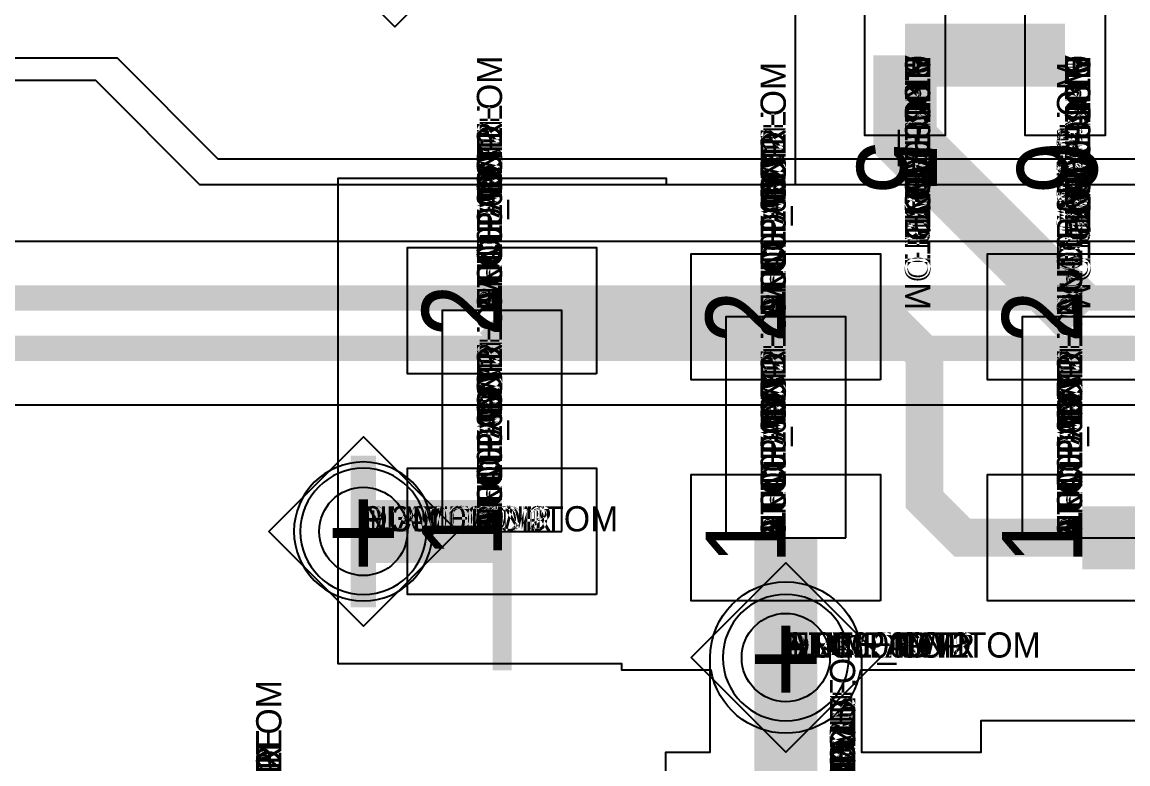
# Model space of a CAD drawing. Extents: x 0 to 323, y 0 to 320.
# Drawn here: x 60.11 to 68.88, y 254.01 to 259.89 of the extents above; entities that cross this region are included whole.
import ezdxf
from ezdxf.enums import TextEntityAlignment as Align

# ---------------------------------------------------------------- set-up
doc = ezdxf.new("R2010")
doc.units = 0
doc.header["$MEASUREMENT"] = 0
doc.layers.get('0').update_dxf_attribs({"linetype": 'CONTINUOUS'})
for name, color, linetype in [('CDN_FIGURES', 7, 'CONTINUOUS'), ('ETCH_BOTTOM', 7, 'CONTINUOUS'), ('ETCH_GND', 3, 'CONTINUOUS'), ('ETCH_INT1', 4, 'CONTINUOUS'), ('ETCH_INT2', 5, 'CONTINUOUS'), ('ETCH_PWR', 6, 'CONTINUOUS'), ('ETCH_TOP', 2, 'CONTINUOUS'), ('MANUFACTURING_NCLEGEND-1-6', 8, 'CONTINUOUS'), ('PACKAGE_GEOMETRY_ASSEMBLY_TOP', 11, 'CONTINUOUS'), ('PACKAGE_GEOMETRY_PIN_NUMBER', 9, 'CONTINUOUS')]:
    doc.layers.add(name, color=color, linetype=linetype)

# ---------------------------------------------------------------- blocks, each defined once
blk = doc.blocks.new('PAD_INFO')
for tag in ['SHAPE_TYPE', 'PAD_HEIGHT', 'PAD_LAYER', 'PAD_TYPE', 'PAD_WIDTH']:
    blk.add_attdef(tag, (0, 0), '', height=0.2)
at = {"flags": 2}
blk.add_attdef('CDN_TYPE', (0, 0), '', height=0.2, dxfattribs=at)
blk = doc.blocks.new('DRILL_INFO')
at = {"flags": 2}
blk.add_attdef('CDN_TYPE', (0, 0), '', height=0.2, dxfattribs=at)
for tag in ['FSHAPE', 'FCHAR', 'DRILL_HEIGHT', 'DIAMETER', 'PLATED', 'DRILL_WIDTH']:
    blk.add_attdef(tag, (0, 0), '', height=0.2)
blk = doc.blocks.new('VIA0700X0300')
at = {"layer": 'ETCH_BOTTOM'}
blk.add_circle((0, 0), 0.35, dxfattribs=at)
at = {"layer": 'ETCH_GND'}
blk.add_circle((0, 0), 0.35, dxfattribs=at)
at = {"layer": 'ETCH_INT1'}
blk.add_circle((0, 0), 0.35, dxfattribs=at)
at = {"layer": 'ETCH_INT2'}
blk.add_circle((0, 0), 0.35, dxfattribs=at)
at = {"layer": 'ETCH_PWR'}
blk.add_circle((0, 0), 0.35, dxfattribs=at)
at = {"layer": 'ETCH_TOP'}
blk.add_circle((0, 0), 0.35, dxfattribs=at)
ref = blk.add_blockref('PAD_INFO', (0, 0))
ref.add_attrib('PAD_LAYER', 'ETCH_TOP', (0, 0), dxfattribs={"height": 0.2})
ref.add_attrib('SHAPE_TYPE', 'NULL', (0, 0), dxfattribs={"height": 0.2})
ref.add_attrib('PAD_TYPE', 'ANTIPAD', (0, 0), dxfattribs={"height": 0.2})
ref.add_attrib('PAD_WIDTH', '0.000000', (0, 0), dxfattribs={"height": 0.2})
ref.add_attrib('PAD_HEIGHT', '0.000000', (0, 0), dxfattribs={"height": 0.2})
ref = blk.add_blockref('PAD_INFO', (0, 0))
ref.add_attrib('PAD_LAYER', 'ETCH_GND', (0, 0), dxfattribs={"height": 0.2})
ref.add_attrib('SHAPE_TYPE', 'NULL', (0, 0), dxfattribs={"height": 0.2})
ref.add_attrib('PAD_TYPE', 'ANTIPAD', (0, 0), dxfattribs={"height": 0.2})
ref.add_attrib('PAD_WIDTH', '0.000000', (0, 0), dxfattribs={"height": 0.2})
ref.add_attrib('PAD_HEIGHT', '0.000000', (0, 0), dxfattribs={"height": 0.2})
ref = blk.add_blockref('PAD_INFO', (0, 0))
ref.add_attrib('PAD_LAYER', 'ETCH_INT1', (0, 0), dxfattribs={"height": 0.2})
ref.add_attrib('SHAPE_TYPE', 'NULL', (0, 0), dxfattribs={"height": 0.2})
ref.add_attrib('PAD_TYPE', 'ANTIPAD', (0, 0), dxfattribs={"height": 0.2})
ref.add_attrib('PAD_WIDTH', '0.000000', (0, 0), dxfattribs={"height": 0.2})
ref.add_attrib('PAD_HEIGHT', '0.000000', (0, 0), dxfattribs={"height": 0.2})
ref = blk.add_blockref('PAD_INFO', (0, 0))
ref.add_attrib('PAD_LAYER', 'ETCH_INT2', (0, 0), dxfattribs={"height": 0.2})
ref.add_attrib('SHAPE_TYPE', 'NULL', (0, 0), dxfattribs={"height": 0.2})
ref.add_attrib('PAD_TYPE', 'ANTIPAD', (0, 0), dxfattribs={"height": 0.2})
ref.add_attrib('PAD_WIDTH', '0.000000', (0, 0), dxfattribs={"height": 0.2})
ref.add_attrib('PAD_HEIGHT', '0.000000', (0, 0), dxfattribs={"height": 0.2})
ref = blk.add_blockref('PAD_INFO', (0, 0))
ref.add_attrib('PAD_LAYER', 'ETCH_PWR', (0, 0), dxfattribs={"height": 0.2})
ref.add_attrib('SHAPE_TYPE', 'NULL', (0, 0), dxfattribs={"height": 0.2})
ref.add_attrib('PAD_TYPE', 'ANTIPAD', (0, 0), dxfattribs={"height": 0.2})
ref.add_attrib('PAD_WIDTH', '0.000000', (0, 0), dxfattribs={"height": 0.2})
ref.add_attrib('PAD_HEIGHT', '0.000000', (0, 0), dxfattribs={"height": 0.2})
ref = blk.add_blockref('PAD_INFO', (0, 0))
ref.add_attrib('PAD_LAYER', 'ETCH_BOTTOM', (0, 0), dxfattribs={"height": 0.2})
ref.add_attrib('SHAPE_TYPE', 'NULL', (0, 0), dxfattribs={"height": 0.2})
ref.add_attrib('PAD_TYPE', 'ANTIPAD', (0, 0), dxfattribs={"height": 0.2})
ref.add_attrib('PAD_WIDTH', '0.000000', (0, 0), dxfattribs={"height": 0.2})
ref.add_attrib('PAD_HEIGHT', '0.000000', (0, 0), dxfattribs={"height": 0.2})
ref = blk.add_blockref('PAD_INFO', (0, 0))
ref.add_attrib('PAD_LAYER', 'ETCH_TOP', (0, 0), dxfattribs={"height": 0.2})
ref.add_attrib('SHAPE_TYPE', 'NULL', (0, 0), dxfattribs={"height": 0.2})
ref.add_attrib('PAD_TYPE', 'THERMAL', (0, 0), dxfattribs={"height": 0.2})
ref.add_attrib('PAD_WIDTH', '0.000000', (0, 0), dxfattribs={"height": 0.2})
ref.add_attrib('PAD_HEIGHT', '0.000000', (0, 0), dxfattribs={"height": 0.2})
ref = blk.add_blockref('PAD_INFO', (0, 0))
ref.add_attrib('PAD_LAYER', 'ETCH_GND', (0, 0), dxfattribs={"height": 0.2})
ref.add_attrib('SHAPE_TYPE', 'NULL', (0, 0), dxfattribs={"height": 0.2})
ref.add_attrib('PAD_TYPE', 'THERMAL', (0, 0), dxfattribs={"height": 0.2})
ref.add_attrib('PAD_WIDTH', '0.000000', (0, 0), dxfattribs={"height": 0.2})
ref.add_attrib('PAD_HEIGHT', '0.000000', (0, 0), dxfattribs={"height": 0.2})
ref = blk.add_blockref('PAD_INFO', (0, 0))
ref.add_attrib('PAD_LAYER', 'ETCH_INT1', (0, 0), dxfattribs={"height": 0.2})
ref.add_attrib('SHAPE_TYPE', 'NULL', (0, 0), dxfattribs={"height": 0.2})
ref.add_attrib('PAD_TYPE', 'THERMAL', (0, 0), dxfattribs={"height": 0.2})
ref.add_attrib('PAD_WIDTH', '0.000000', (0, 0), dxfattribs={"height": 0.2})
ref.add_attrib('PAD_HEIGHT', '0.000000', (0, 0), dxfattribs={"height": 0.2})
ref = blk.add_blockref('PAD_INFO', (0, 0))
ref.add_attrib('PAD_LAYER', 'ETCH_INT2', (0, 0), dxfattribs={"height": 0.2})
ref.add_attrib('SHAPE_TYPE', 'NULL', (0, 0), dxfattribs={"height": 0.2})
ref.add_attrib('PAD_TYPE', 'THERMAL', (0, 0), dxfattribs={"height": 0.2})
ref.add_attrib('PAD_WIDTH', '0.000000', (0, 0), dxfattribs={"height": 0.2})
ref.add_attrib('PAD_HEIGHT', '0.000000', (0, 0), dxfattribs={"height": 0.2})
ref = blk.add_blockref('PAD_INFO', (0, 0))
ref.add_attrib('PAD_LAYER', 'ETCH_PWR', (0, 0), dxfattribs={"height": 0.2})
ref.add_attrib('SHAPE_TYPE', 'NULL', (0, 0), dxfattribs={"height": 0.2})
ref.add_attrib('PAD_TYPE', 'THERMAL', (0, 0), dxfattribs={"height": 0.2})
ref.add_attrib('PAD_WIDTH', '0.000000', (0, 0), dxfattribs={"height": 0.2})
ref.add_attrib('PAD_HEIGHT', '0.000000', (0, 0), dxfattribs={"height": 0.2})
ref = blk.add_blockref('PAD_INFO', (0, 0))
ref.add_attrib('PAD_LAYER', 'ETCH_BOTTOM', (0, 0), dxfattribs={"height": 0.2})
ref.add_attrib('SHAPE_TYPE', 'NULL', (0, 0), dxfattribs={"height": 0.2})
ref.add_attrib('PAD_TYPE', 'THERMAL', (0, 0), dxfattribs={"height": 0.2})
ref.add_attrib('PAD_WIDTH', '0.000000', (0, 0), dxfattribs={"height": 0.2})
ref.add_attrib('PAD_HEIGHT', '0.000000', (0, 0), dxfattribs={"height": 0.2})
ref = blk.add_blockref('PAD_INFO', (0, 0))
ref.add_attrib('PAD_LAYER', 'ETCH_TOP', (0, 0), dxfattribs={"height": 0.2})
ref.add_attrib('SHAPE_TYPE', 'CIRCLE', (0, 0), dxfattribs={"height": 0.2})
ref.add_attrib('PAD_TYPE', 'REGULAR', (0, 0), dxfattribs={"height": 0.2})
ref.add_attrib('PAD_WIDTH', '0.700000', (0, 0), dxfattribs={"height": 0.2})
ref.add_attrib('PAD_HEIGHT', '0.700000', (0, 0), dxfattribs={"height": 0.2})
ref = blk.add_blockref('PAD_INFO', (0, 0))
ref.add_attrib('PAD_LAYER', 'ETCH_GND', (0, 0), dxfattribs={"height": 0.2})
ref.add_attrib('SHAPE_TYPE', 'CIRCLE', (0, 0), dxfattribs={"height": 0.2})
ref.add_attrib('PAD_TYPE', 'REGULAR', (0, 0), dxfattribs={"height": 0.2})
ref.add_attrib('PAD_WIDTH', '0.700000', (0, 0), dxfattribs={"height": 0.2})
ref.add_attrib('PAD_HEIGHT', '0.700000', (0, 0), dxfattribs={"height": 0.2})
ref = blk.add_blockref('PAD_INFO', (0, 0))
ref.add_attrib('PAD_LAYER', 'ETCH_INT1', (0, 0), dxfattribs={"height": 0.2})
ref.add_attrib('SHAPE_TYPE', 'CIRCLE', (0, 0), dxfattribs={"height": 0.2})
ref.add_attrib('PAD_TYPE', 'REGULAR', (0, 0), dxfattribs={"height": 0.2})
ref.add_attrib('PAD_WIDTH', '0.700000', (0, 0), dxfattribs={"height": 0.2})
ref.add_attrib('PAD_HEIGHT', '0.700000', (0, 0), dxfattribs={"height": 0.2})
ref = blk.add_blockref('PAD_INFO', (0, 0))
ref.add_attrib('PAD_LAYER', 'ETCH_INT2', (0, 0), dxfattribs={"height": 0.2})
ref.add_attrib('SHAPE_TYPE', 'CIRCLE', (0, 0), dxfattribs={"height": 0.2})
ref.add_attrib('PAD_TYPE', 'REGULAR', (0, 0), dxfattribs={"height": 0.2})
ref.add_attrib('PAD_WIDTH', '0.700000', (0, 0), dxfattribs={"height": 0.2})
ref.add_attrib('PAD_HEIGHT', '0.700000', (0, 0), dxfattribs={"height": 0.2})
ref = blk.add_blockref('PAD_INFO', (0, 0))
ref.add_attrib('PAD_LAYER', 'ETCH_PWR', (0, 0), dxfattribs={"height": 0.2})
ref.add_attrib('SHAPE_TYPE', 'CIRCLE', (0, 0), dxfattribs={"height": 0.2})
ref.add_attrib('PAD_TYPE', 'REGULAR', (0, 0), dxfattribs={"height": 0.2})
ref.add_attrib('PAD_WIDTH', '0.700000', (0, 0), dxfattribs={"height": 0.2})
ref.add_attrib('PAD_HEIGHT', '0.700000', (0, 0), dxfattribs={"height": 0.2})
ref = blk.add_blockref('PAD_INFO', (0, 0))
ref.add_attrib('PAD_LAYER', 'ETCH_BOTTOM', (0, 0), dxfattribs={"height": 0.2})
ref.add_attrib('SHAPE_TYPE', 'CIRCLE', (0, 0), dxfattribs={"height": 0.2})
ref.add_attrib('PAD_TYPE', 'REGULAR', (0, 0), dxfattribs={"height": 0.2})
ref.add_attrib('PAD_WIDTH', '0.700000', (0, 0), dxfattribs={"height": 0.2})
ref.add_attrib('PAD_HEIGHT', '0.700000', (0, 0), dxfattribs={"height": 0.2})
ref = blk.add_blockref('DRILL_INFO', (0, 0))
ref.add_attrib('DIAMETER', '0.300000', (0, 0), dxfattribs={"height": 0.2})
ref.add_attrib('PLATED', 'PLATED', (0, 0), dxfattribs={"height": 0.2})
ref.add_attrib('FSHAPE', 'DIAMOND', (0, 0), dxfattribs={"height": 0.2})
ref.add_attrib('FCHAR', '+', (0, 0), dxfattribs={"height": 0.2})
ref.add_attrib('DRILL_WIDTH', '1.500000', (0, 0), dxfattribs={"height": 0.2})
ref.add_attrib('DRILL_HEIGHT', '1.500000', (0, 0), dxfattribs={"height": 0.2})
for tag in ['CDN_TYPE', 'PIN']:
    blk.add_attdef(tag, (0, 0), '', height=0.2)
at = {"flags": 2}
for tag in ['PSTKNAME', 'BBV']:
    blk.add_attdef(tag, (0, 0), '', height=0.2, dxfattribs=at)
blk = doc.blocks.new('FIGURE_DIAMOND')
at = {"layer": 'CDN_FIGURES'}
blk.add_lwpolyline([(-0.5, 0), (0, 0.5), (0.5, 0), (0, -0.5)], close=True, dxfattribs=at)
blk = doc.blocks.new('SMD50_25')
at = {"layer": 'ETCH_TOP'}
blk.add_lwpolyline([(-0.635, -0.3175), (-0.635, 0.3175), (0.635, 0.3175), (0.635, -0.3175)], close=True, dxfattribs=at)
ref = blk.add_blockref('PAD_INFO', (0, 0))
ref.add_attrib('PAD_LAYER', 'ETCH_TOP', (0, 0), dxfattribs={"height": 0.2})
ref.add_attrib('SHAPE_TYPE', 'NULL', (0, 0), dxfattribs={"height": 0.2})
ref.add_attrib('PAD_TYPE', 'ANTIPAD', (0, 0), dxfattribs={"height": 0.2})
ref.add_attrib('PAD_WIDTH', '0.000000', (0, 0), dxfattribs={"height": 0.2})
ref.add_attrib('PAD_HEIGHT', '0.000000', (0, 0), dxfattribs={"height": 0.2})
ref = blk.add_blockref('PAD_INFO', (0, 0))
ref.add_attrib('PAD_LAYER', 'ETCH_GND', (0, 0), dxfattribs={"height": 0.2})
ref.add_attrib('SHAPE_TYPE', 'NULL', (0, 0), dxfattribs={"height": 0.2})
ref.add_attrib('PAD_TYPE', 'ANTIPAD', (0, 0), dxfattribs={"height": 0.2})
ref.add_attrib('PAD_WIDTH', '0.000000', (0, 0), dxfattribs={"height": 0.2})
ref.add_attrib('PAD_HEIGHT', '0.000000', (0, 0), dxfattribs={"height": 0.2})
ref = blk.add_blockref('PAD_INFO', (0, 0))
ref.add_attrib('PAD_LAYER', 'ETCH_INT1', (0, 0), dxfattribs={"height": 0.2})
ref.add_attrib('SHAPE_TYPE', 'NULL', (0, 0), dxfattribs={"height": 0.2})
ref.add_attrib('PAD_TYPE', 'ANTIPAD', (0, 0), dxfattribs={"height": 0.2})
ref.add_attrib('PAD_WIDTH', '0.000000', (0, 0), dxfattribs={"height": 0.2})
ref.add_attrib('PAD_HEIGHT', '0.000000', (0, 0), dxfattribs={"height": 0.2})
ref = blk.add_blockref('PAD_INFO', (0, 0))
ref.add_attrib('PAD_LAYER', 'ETCH_INT2', (0, 0), dxfattribs={"height": 0.2})
ref.add_attrib('SHAPE_TYPE', 'NULL', (0, 0), dxfattribs={"height": 0.2})
ref.add_attrib('PAD_TYPE', 'ANTIPAD', (0, 0), dxfattribs={"height": 0.2})
ref.add_attrib('PAD_WIDTH', '0.000000', (0, 0), dxfattribs={"height": 0.2})
ref.add_attrib('PAD_HEIGHT', '0.000000', (0, 0), dxfattribs={"height": 0.2})
ref = blk.add_blockref('PAD_INFO', (0, 0))
ref.add_attrib('PAD_LAYER', 'ETCH_PWR', (0, 0), dxfattribs={"height": 0.2})
ref.add_attrib('SHAPE_TYPE', 'NULL', (0, 0), dxfattribs={"height": 0.2})
ref.add_attrib('PAD_TYPE', 'ANTIPAD', (0, 0), dxfattribs={"height": 0.2})
ref.add_attrib('PAD_WIDTH', '0.000000', (0, 0), dxfattribs={"height": 0.2})
ref.add_attrib('PAD_HEIGHT', '0.000000', (0, 0), dxfattribs={"height": 0.2})
ref = blk.add_blockref('PAD_INFO', (0, 0))
ref.add_attrib('PAD_LAYER', 'ETCH_BOTTOM', (0, 0), dxfattribs={"height": 0.2})
ref.add_attrib('SHAPE_TYPE', 'NULL', (0, 0), dxfattribs={"height": 0.2})
ref.add_attrib('PAD_TYPE', 'ANTIPAD', (0, 0), dxfattribs={"height": 0.2})
ref.add_attrib('PAD_WIDTH', '0.000000', (0, 0), dxfattribs={"height": 0.2})
ref.add_attrib('PAD_HEIGHT', '0.000000', (0, 0), dxfattribs={"height": 0.2})
ref = blk.add_blockref('PAD_INFO', (0, 0))
ref.add_attrib('PAD_LAYER', 'ETCH_TOP', (0, 0), dxfattribs={"height": 0.2})
ref.add_attrib('SHAPE_TYPE', 'NULL', (0, 0), dxfattribs={"height": 0.2})
ref.add_attrib('PAD_TYPE', 'THERMAL', (0, 0), dxfattribs={"height": 0.2})
ref.add_attrib('PAD_WIDTH', '0.000000', (0, 0), dxfattribs={"height": 0.2})
ref.add_attrib('PAD_HEIGHT', '0.000000', (0, 0), dxfattribs={"height": 0.2})
ref = blk.add_blockref('PAD_INFO', (0, 0))
ref.add_attrib('PAD_LAYER', 'ETCH_GND', (0, 0), dxfattribs={"height": 0.2})
ref.add_attrib('SHAPE_TYPE', 'NULL', (0, 0), dxfattribs={"height": 0.2})
ref.add_attrib('PAD_TYPE', 'THERMAL', (0, 0), dxfattribs={"height": 0.2})
ref.add_attrib('PAD_WIDTH', '0.000000', (0, 0), dxfattribs={"height": 0.2})
ref.add_attrib('PAD_HEIGHT', '0.000000', (0, 0), dxfattribs={"height": 0.2})
ref = blk.add_blockref('PAD_INFO', (0, 0))
ref.add_attrib('PAD_LAYER', 'ETCH_INT1', (0, 0), dxfattribs={"height": 0.2})
ref.add_attrib('SHAPE_TYPE', 'NULL', (0, 0), dxfattribs={"height": 0.2})
ref.add_attrib('PAD_TYPE', 'THERMAL', (0, 0), dxfattribs={"height": 0.2})
ref.add_attrib('PAD_WIDTH', '0.000000', (0, 0), dxfattribs={"height": 0.2})
ref.add_attrib('PAD_HEIGHT', '0.000000', (0, 0), dxfattribs={"height": 0.2})
ref = blk.add_blockref('PAD_INFO', (0, 0))
ref.add_attrib('PAD_LAYER', 'ETCH_INT2', (0, 0), dxfattribs={"height": 0.2})
ref.add_attrib('SHAPE_TYPE', 'NULL', (0, 0), dxfattribs={"height": 0.2})
ref.add_attrib('PAD_TYPE', 'THERMAL', (0, 0), dxfattribs={"height": 0.2})
ref.add_attrib('PAD_WIDTH', '0.000000', (0, 0), dxfattribs={"height": 0.2})
ref.add_attrib('PAD_HEIGHT', '0.000000', (0, 0), dxfattribs={"height": 0.2})
ref = blk.add_blockref('PAD_INFO', (0, 0))
ref.add_attrib('PAD_LAYER', 'ETCH_PWR', (0, 0), dxfattribs={"height": 0.2})
ref.add_attrib('SHAPE_TYPE', 'NULL', (0, 0), dxfattribs={"height": 0.2})
ref.add_attrib('PAD_TYPE', 'THERMAL', (0, 0), dxfattribs={"height": 0.2})
ref.add_attrib('PAD_WIDTH', '0.000000', (0, 0), dxfattribs={"height": 0.2})
ref.add_attrib('PAD_HEIGHT', '0.000000', (0, 0), dxfattribs={"height": 0.2})
ref = blk.add_blockref('PAD_INFO', (0, 0))
ref.add_attrib('PAD_LAYER', 'ETCH_BOTTOM', (0, 0), dxfattribs={"height": 0.2})
ref.add_attrib('SHAPE_TYPE', 'NULL', (0, 0), dxfattribs={"height": 0.2})
ref.add_attrib('PAD_TYPE', 'THERMAL', (0, 0), dxfattribs={"height": 0.2})
ref.add_attrib('PAD_WIDTH', '0.000000', (0, 0), dxfattribs={"height": 0.2})
ref.add_attrib('PAD_HEIGHT', '0.000000', (0, 0), dxfattribs={"height": 0.2})
ref = blk.add_blockref('PAD_INFO', (0, 0))
ref.add_attrib('PAD_LAYER', 'ETCH_TOP', (0, 0), dxfattribs={"height": 0.2})
ref.add_attrib('SHAPE_TYPE', 'RECTANGLE', (0, 0), dxfattribs={"height": 0.2})
ref.add_attrib('PAD_TYPE', 'REGULAR', (0, 0), dxfattribs={"height": 0.2})
ref.add_attrib('PAD_WIDTH', '1.270000', (0, 0), dxfattribs={"height": 0.2})
ref.add_attrib('PAD_HEIGHT', '0.635000', (0, 0), dxfattribs={"height": 0.2})
ref = blk.add_blockref('PAD_INFO', (0, 0))
ref.add_attrib('PAD_LAYER', 'ETCH_GND', (0, 0), dxfattribs={"height": 0.2})
ref.add_attrib('SHAPE_TYPE', 'NULL', (0, 0), dxfattribs={"height": 0.2})
ref.add_attrib('PAD_TYPE', 'REGULAR', (0, 0), dxfattribs={"height": 0.2})
ref.add_attrib('PAD_WIDTH', '0.000000', (0, 0), dxfattribs={"height": 0.2})
ref.add_attrib('PAD_HEIGHT', '0.000000', (0, 0), dxfattribs={"height": 0.2})
ref = blk.add_blockref('PAD_INFO', (0, 0))
ref.add_attrib('PAD_LAYER', 'ETCH_INT1', (0, 0), dxfattribs={"height": 0.2})
ref.add_attrib('SHAPE_TYPE', 'NULL', (0, 0), dxfattribs={"height": 0.2})
ref.add_attrib('PAD_TYPE', 'REGULAR', (0, 0), dxfattribs={"height": 0.2})
ref.add_attrib('PAD_WIDTH', '0.000000', (0, 0), dxfattribs={"height": 0.2})
ref.add_attrib('PAD_HEIGHT', '0.000000', (0, 0), dxfattribs={"height": 0.2})
ref = blk.add_blockref('PAD_INFO', (0, 0))
ref.add_attrib('PAD_LAYER', 'ETCH_INT2', (0, 0), dxfattribs={"height": 0.2})
ref.add_attrib('SHAPE_TYPE', 'NULL', (0, 0), dxfattribs={"height": 0.2})
ref.add_attrib('PAD_TYPE', 'REGULAR', (0, 0), dxfattribs={"height": 0.2})
ref.add_attrib('PAD_WIDTH', '0.000000', (0, 0), dxfattribs={"height": 0.2})
ref.add_attrib('PAD_HEIGHT', '0.000000', (0, 0), dxfattribs={"height": 0.2})
ref = blk.add_blockref('PAD_INFO', (0, 0))
ref.add_attrib('PAD_LAYER', 'ETCH_PWR', (0, 0), dxfattribs={"height": 0.2})
ref.add_attrib('SHAPE_TYPE', 'NULL', (0, 0), dxfattribs={"height": 0.2})
ref.add_attrib('PAD_TYPE', 'REGULAR', (0, 0), dxfattribs={"height": 0.2})
ref.add_attrib('PAD_WIDTH', '0.000000', (0, 0), dxfattribs={"height": 0.2})
ref.add_attrib('PAD_HEIGHT', '0.000000', (0, 0), dxfattribs={"height": 0.2})
ref = blk.add_blockref('PAD_INFO', (0, 0))
ref.add_attrib('PAD_LAYER', 'ETCH_BOTTOM', (0, 0), dxfattribs={"height": 0.2})
ref.add_attrib('SHAPE_TYPE', 'NULL', (0, 0), dxfattribs={"height": 0.2})
ref.add_attrib('PAD_TYPE', 'REGULAR', (0, 0), dxfattribs={"height": 0.2})
ref.add_attrib('PAD_WIDTH', '0.000000', (0, 0), dxfattribs={"height": 0.2})
ref.add_attrib('PAD_HEIGHT', '0.000000', (0, 0), dxfattribs={"height": 0.2})
ref = blk.add_blockref('DRILL_INFO', (0, 0))
ref.add_attrib('DIAMETER', '0.000000', (0, 0), dxfattribs={"height": 0.2})
ref.add_attrib('PLATED', 'NON_PLATED', (0, 0), dxfattribs={"height": 0.2})
ref.add_attrib('FSHAPE', 'NULL', (0, 0), dxfattribs={"height": 0.2})
ref.add_attrib('DRILL_WIDTH', '0.000000', (0, 0), dxfattribs={"height": 0.2})
ref.add_attrib('DRILL_HEIGHT', '0.000000', (0, 0), dxfattribs={"height": 0.2})
for tag in ['CDN_TYPE', 'PIN']:
    blk.add_attdef(tag, (0, 0), '', height=0.2)
at = {"flags": 2}
for tag in ['PSTKNAME', 'BBV']:
    blk.add_attdef(tag, (0, 0), '', height=0.2, dxfattribs=at)
blk = doc.blocks.new('SOIC8')
at = {"layer": 'ETCH_TOP'}
ref = blk.add_blockref('SMD50_25', (2.4765, -1.905), dxfattribs=at)
ref.add_attrib('CDN_TYPE', 'PIN', (0, 0), dxfattribs={"height": 0.2})
ref.add_attrib('PIN', '5', (0, 0), dxfattribs={"height": 0.2})
ref = blk.add_blockref('SMD50_25', (2.4765, -0.635), dxfattribs=at)
ref.add_attrib('CDN_TYPE', 'PIN', (0, 0), dxfattribs={"height": 0.2})
ref.add_attrib('PIN', '6', (0, 0), dxfattribs={"height": 0.2})
at = {"flags": 2}
for tag in ['SYMBOL_TYPE', 'CDN_TYPE', 'REFDES']:
    blk.add_attdef(tag, (0, 0), '', height=0.2, dxfattribs=at)
blk = doc.blocks.new('RC1000X1500TS')
at = {"layer": 'ETCH_TOP'}
blk.add_lwpolyline([(-0.5, -0.75), (-0.5, 0.75), (0.5, 0.75), (0.5, -0.75)], close=True, dxfattribs=at)
ref = blk.add_blockref('PAD_INFO', (0, 0))
ref.add_attrib('PAD_LAYER', 'ETCH_TOP', (0, 0), dxfattribs={"height": 0.2})
ref.add_attrib('SHAPE_TYPE', 'NULL', (0, 0), dxfattribs={"height": 0.2})
ref.add_attrib('PAD_TYPE', 'ANTIPAD', (0, 0), dxfattribs={"height": 0.2})
ref.add_attrib('PAD_WIDTH', '0.000000', (0, 0), dxfattribs={"height": 0.2})
ref.add_attrib('PAD_HEIGHT', '0.000000', (0, 0), dxfattribs={"height": 0.2})
ref = blk.add_blockref('PAD_INFO', (0, 0))
ref.add_attrib('PAD_LAYER', 'ETCH_GND', (0, 0), dxfattribs={"height": 0.2})
ref.add_attrib('SHAPE_TYPE', 'NULL', (0, 0), dxfattribs={"height": 0.2})
ref.add_attrib('PAD_TYPE', 'ANTIPAD', (0, 0), dxfattribs={"height": 0.2})
ref.add_attrib('PAD_WIDTH', '0.000000', (0, 0), dxfattribs={"height": 0.2})
ref.add_attrib('PAD_HEIGHT', '0.000000', (0, 0), dxfattribs={"height": 0.2})
ref = blk.add_blockref('PAD_INFO', (0, 0))
ref.add_attrib('PAD_LAYER', 'ETCH_INT1', (0, 0), dxfattribs={"height": 0.2})
ref.add_attrib('SHAPE_TYPE', 'NULL', (0, 0), dxfattribs={"height": 0.2})
ref.add_attrib('PAD_TYPE', 'ANTIPAD', (0, 0), dxfattribs={"height": 0.2})
ref.add_attrib('PAD_WIDTH', '0.000000', (0, 0), dxfattribs={"height": 0.2})
ref.add_attrib('PAD_HEIGHT', '0.000000', (0, 0), dxfattribs={"height": 0.2})
ref = blk.add_blockref('PAD_INFO', (0, 0))
ref.add_attrib('PAD_LAYER', 'ETCH_INT2', (0, 0), dxfattribs={"height": 0.2})
ref.add_attrib('SHAPE_TYPE', 'NULL', (0, 0), dxfattribs={"height": 0.2})
ref.add_attrib('PAD_TYPE', 'ANTIPAD', (0, 0), dxfattribs={"height": 0.2})
ref.add_attrib('PAD_WIDTH', '0.000000', (0, 0), dxfattribs={"height": 0.2})
ref.add_attrib('PAD_HEIGHT', '0.000000', (0, 0), dxfattribs={"height": 0.2})
ref = blk.add_blockref('PAD_INFO', (0, 0))
ref.add_attrib('PAD_LAYER', 'ETCH_PWR', (0, 0), dxfattribs={"height": 0.2})
ref.add_attrib('SHAPE_TYPE', 'NULL', (0, 0), dxfattribs={"height": 0.2})
ref.add_attrib('PAD_TYPE', 'ANTIPAD', (0, 0), dxfattribs={"height": 0.2})
ref.add_attrib('PAD_WIDTH', '0.000000', (0, 0), dxfattribs={"height": 0.2})
ref.add_attrib('PAD_HEIGHT', '0.000000', (0, 0), dxfattribs={"height": 0.2})
ref = blk.add_blockref('PAD_INFO', (0, 0))
ref.add_attrib('PAD_LAYER', 'ETCH_BOTTOM', (0, 0), dxfattribs={"height": 0.2})
ref.add_attrib('SHAPE_TYPE', 'NULL', (0, 0), dxfattribs={"height": 0.2})
ref.add_attrib('PAD_TYPE', 'ANTIPAD', (0, 0), dxfattribs={"height": 0.2})
ref.add_attrib('PAD_WIDTH', '0.000000', (0, 0), dxfattribs={"height": 0.2})
ref.add_attrib('PAD_HEIGHT', '0.000000', (0, 0), dxfattribs={"height": 0.2})
ref = blk.add_blockref('PAD_INFO', (0, 0))
ref.add_attrib('PAD_LAYER', 'ETCH_TOP', (0, 0), dxfattribs={"height": 0.2})
ref.add_attrib('SHAPE_TYPE', 'NULL', (0, 0), dxfattribs={"height": 0.2})
ref.add_attrib('PAD_TYPE', 'THERMAL', (0, 0), dxfattribs={"height": 0.2})
ref.add_attrib('PAD_WIDTH', '0.000000', (0, 0), dxfattribs={"height": 0.2})
ref.add_attrib('PAD_HEIGHT', '0.000000', (0, 0), dxfattribs={"height": 0.2})
ref = blk.add_blockref('PAD_INFO', (0, 0))
ref.add_attrib('PAD_LAYER', 'ETCH_GND', (0, 0), dxfattribs={"height": 0.2})
ref.add_attrib('SHAPE_TYPE', 'NULL', (0, 0), dxfattribs={"height": 0.2})
ref.add_attrib('PAD_TYPE', 'THERMAL', (0, 0), dxfattribs={"height": 0.2})
ref.add_attrib('PAD_WIDTH', '0.000000', (0, 0), dxfattribs={"height": 0.2})
ref.add_attrib('PAD_HEIGHT', '0.000000', (0, 0), dxfattribs={"height": 0.2})
ref = blk.add_blockref('PAD_INFO', (0, 0))
ref.add_attrib('PAD_LAYER', 'ETCH_INT1', (0, 0), dxfattribs={"height": 0.2})
ref.add_attrib('SHAPE_TYPE', 'NULL', (0, 0), dxfattribs={"height": 0.2})
ref.add_attrib('PAD_TYPE', 'THERMAL', (0, 0), dxfattribs={"height": 0.2})
ref.add_attrib('PAD_WIDTH', '0.000000', (0, 0), dxfattribs={"height": 0.2})
ref.add_attrib('PAD_HEIGHT', '0.000000', (0, 0), dxfattribs={"height": 0.2})
ref = blk.add_blockref('PAD_INFO', (0, 0))
ref.add_attrib('PAD_LAYER', 'ETCH_INT2', (0, 0), dxfattribs={"height": 0.2})
ref.add_attrib('SHAPE_TYPE', 'NULL', (0, 0), dxfattribs={"height": 0.2})
ref.add_attrib('PAD_TYPE', 'THERMAL', (0, 0), dxfattribs={"height": 0.2})
ref.add_attrib('PAD_WIDTH', '0.000000', (0, 0), dxfattribs={"height": 0.2})
ref.add_attrib('PAD_HEIGHT', '0.000000', (0, 0), dxfattribs={"height": 0.2})
ref = blk.add_blockref('PAD_INFO', (0, 0))
ref.add_attrib('PAD_LAYER', 'ETCH_PWR', (0, 0), dxfattribs={"height": 0.2})
ref.add_attrib('SHAPE_TYPE', 'NULL', (0, 0), dxfattribs={"height": 0.2})
ref.add_attrib('PAD_TYPE', 'THERMAL', (0, 0), dxfattribs={"height": 0.2})
ref.add_attrib('PAD_WIDTH', '0.000000', (0, 0), dxfattribs={"height": 0.2})
ref.add_attrib('PAD_HEIGHT', '0.000000', (0, 0), dxfattribs={"height": 0.2})
ref = blk.add_blockref('PAD_INFO', (0, 0))
ref.add_attrib('PAD_LAYER', 'ETCH_BOTTOM', (0, 0), dxfattribs={"height": 0.2})
ref.add_attrib('SHAPE_TYPE', 'NULL', (0, 0), dxfattribs={"height": 0.2})
ref.add_attrib('PAD_TYPE', 'THERMAL', (0, 0), dxfattribs={"height": 0.2})
ref.add_attrib('PAD_WIDTH', '0.000000', (0, 0), dxfattribs={"height": 0.2})
ref.add_attrib('PAD_HEIGHT', '0.000000', (0, 0), dxfattribs={"height": 0.2})
ref = blk.add_blockref('PAD_INFO', (0, 0))
ref.add_attrib('PAD_LAYER', 'ETCH_GND', (0, 0), dxfattribs={"height": 0.2})
ref.add_attrib('SHAPE_TYPE', 'NULL', (0, 0), dxfattribs={"height": 0.2})
ref.add_attrib('PAD_TYPE', 'REGULAR', (0, 0), dxfattribs={"height": 0.2})
ref.add_attrib('PAD_WIDTH', '0.000000', (0, 0), dxfattribs={"height": 0.2})
ref.add_attrib('PAD_HEIGHT', '0.000000', (0, 0), dxfattribs={"height": 0.2})
ref = blk.add_blockref('PAD_INFO', (0, 0))
ref.add_attrib('PAD_LAYER', 'ETCH_INT1', (0, 0), dxfattribs={"height": 0.2})
ref.add_attrib('SHAPE_TYPE', 'NULL', (0, 0), dxfattribs={"height": 0.2})
ref.add_attrib('PAD_TYPE', 'REGULAR', (0, 0), dxfattribs={"height": 0.2})
ref.add_attrib('PAD_WIDTH', '0.000000', (0, 0), dxfattribs={"height": 0.2})
ref.add_attrib('PAD_HEIGHT', '0.000000', (0, 0), dxfattribs={"height": 0.2})
ref = blk.add_blockref('PAD_INFO', (0, 0))
ref.add_attrib('PAD_LAYER', 'ETCH_INT2', (0, 0), dxfattribs={"height": 0.2})
ref.add_attrib('SHAPE_TYPE', 'NULL', (0, 0), dxfattribs={"height": 0.2})
ref.add_attrib('PAD_TYPE', 'REGULAR', (0, 0), dxfattribs={"height": 0.2})
ref.add_attrib('PAD_WIDTH', '0.000000', (0, 0), dxfattribs={"height": 0.2})
ref.add_attrib('PAD_HEIGHT', '0.000000', (0, 0), dxfattribs={"height": 0.2})
ref = blk.add_blockref('PAD_INFO', (0, 0))
ref.add_attrib('PAD_LAYER', 'ETCH_PWR', (0, 0), dxfattribs={"height": 0.2})
ref.add_attrib('SHAPE_TYPE', 'NULL', (0, 0), dxfattribs={"height": 0.2})
ref.add_attrib('PAD_TYPE', 'REGULAR', (0, 0), dxfattribs={"height": 0.2})
ref.add_attrib('PAD_WIDTH', '0.000000', (0, 0), dxfattribs={"height": 0.2})
ref.add_attrib('PAD_HEIGHT', '0.000000', (0, 0), dxfattribs={"height": 0.2})
ref = blk.add_blockref('PAD_INFO', (0, 0))
ref.add_attrib('PAD_LAYER', 'ETCH_BOTTOM', (0, 0), dxfattribs={"height": 0.2})
ref.add_attrib('SHAPE_TYPE', 'NULL', (0, 0), dxfattribs={"height": 0.2})
ref.add_attrib('PAD_TYPE', 'REGULAR', (0, 0), dxfattribs={"height": 0.2})
ref.add_attrib('PAD_WIDTH', '0.000000', (0, 0), dxfattribs={"height": 0.2})
ref.add_attrib('PAD_HEIGHT', '0.000000', (0, 0), dxfattribs={"height": 0.2})
ref = blk.add_blockref('DRILL_INFO', (0, 0))
ref.add_attrib('DIAMETER', '0.000000', (0, 0), dxfattribs={"height": 0.2})
ref.add_attrib('PLATED', 'PLATED', (0, 0), dxfattribs={"height": 0.2})
ref.add_attrib('FSHAPE', 'NULL', (0, 0), dxfattribs={"height": 0.2})
ref.add_attrib('DRILL_WIDTH', '0.000000', (0, 0), dxfattribs={"height": 0.2})
ref.add_attrib('DRILL_HEIGHT', '0.000000', (0, 0), dxfattribs={"height": 0.2})
ref = blk.add_blockref('PAD_INFO', (0, 0))
ref.add_attrib('PAD_LAYER', 'ETCH_TOP', (0, 0), dxfattribs={"height": 0.2})
ref.add_attrib('SHAPE_TYPE', 'RECTANGLE', (0, 0), dxfattribs={"height": 0.2})
ref.add_attrib('PAD_TYPE', 'REGULAR', (0, 0), dxfattribs={"height": 0.2})
ref.add_attrib('PAD_WIDTH', '1.000000', (0, 0), dxfattribs={"height": 0.2})
ref.add_attrib('PAD_HEIGHT', '1.500000', (0, 0), dxfattribs={"height": 0.2})
for tag in ['CDN_TYPE', 'PIN']:
    blk.add_attdef(tag, (0, 0), '', height=0.2)
at = {"flags": 2}
for tag in ['PSTKNAME', 'BBV']:
    blk.add_attdef(tag, (0, 0), '', height=0.2, dxfattribs=at)
blk = doc.blocks.new('F56')
at = {"layer": 'PACKAGE_GEOMETRY_ASSEMBLY_TOP'}
blk.add_lwpolyline([(0, -0.475), (1.75, -0.475), (1.75, 0.475), (0, 0.475)], close=True, dxfattribs=at)
at = {"layer": 'ETCH_TOP'}
ref = blk.add_blockref('RC1000X1500TS', (0, 0), dxfattribs=at)
ref.add_attrib('CDN_TYPE', 'PIN', (0, 0), dxfattribs={"height": 0.2})
ref.add_attrib('PIN', '1', (0, 0), dxfattribs={"height": 0.2})
ref = blk.add_blockref('RC1000X1500TS', (1.75, 0), dxfattribs=at)
ref.add_attrib('CDN_TYPE', 'PIN', (0, 0), dxfattribs={"height": 0.2})
ref.add_attrib('PIN', '2', (0, 0), dxfattribs={"height": 0.2})
at = {"flags": 2}
for tag in ['SYMBOL_TYPE', 'CDN_TYPE', 'REFDES']:
    blk.add_attdef(tag, (0, 0), '', height=0.2, dxfattribs=at)

msp = doc.modelspace()

# ---------------------------------------------------------------- linework, layer by layer
at = {"layer": 'ETCH_BOTTOM'}
for points, format in [([(62.8126, 255.8555, 0.2, 0.2, 0), (62.8126, 256.4563, 0.2, 0.2, 0)], "xyseb"), ([(62.8126, 255.2547, 0.2, 0.2, 0), (62.8126, 255.8555, 0.2, 0.2, 0)], "xyseb"), ([(68.5875, 241.8556), (68.5875, 249.7291), (69.3638, 250.5054), (67.8127, 250.5054), (67.8127, 250.2554), (65.2125, 250.2554), (65.2125, 250.9069), (64.9383, 251.1812, -0.580347), (65.2125, 252.1865), (65.2125, 252.4521, -0.622264), (65.2125, 253.5289), (65.2125, 254.1056), (65.5625, 254.1056), (65.5625, 254.8555, -1), (66.7627, 254.8555), (66.7627, 254.1056), (67.7125, 254.1056), (67.7125, 254.3556), (72.8127, 254.3556)], "xyb"), ([(66.1626, 254.8555, 0.5, 0.5, 0), (66.1626, 253.4055, 0.5, 0.5, 0), (66.5126, 253.0555, 0.5, 0.5, 0)], "xyseb")]:
    msp.add_lwpolyline(points, format=format, dxfattribs=at)
msp.add_lwpolyline([(63.3627, 255.8555, 1), (62.2625, 255.8555, 1)], format="xyb", close=True, dxfattribs=at)
at = {"layer": 'ETCH_GND'}
msp.add_lwpolyline([(66.6627, 254.8555, 1), (65.6625, 254.8555, 1)], format="xyb", close=True, dxfattribs=at)
at = {"layer": 'ETCH_INT1'}
for points, format in [([(141.7552, 268.6655, 0.2, 0.2, 0), (141.3826, 269.0381, 0.2, 0.2, 0), (141.3826, 269.5812, 0.2, 0.2, 0), (140.3883, 270.5755, 0.2, 0.2, 0), (135.7469, 270.5755, 0.2, 0.2, 0), (129.2169, 264.0455, 0.2, 0.2, 0), (128.4969, 264.0455, 0.2, 0.2, 0), (126.9269, 262.4755, 0.2, 0.2, 0), (116.6469, 262.4755, 0.2, 0.2, 0), (111.8269, 257.6555, 0.2, 0.2, 0), (83.964, 257.6555, 0.2, 0.2, 0), (83.914, 257.7055, 0.2, 0.2, 0), (42.8583, 257.7055, 0.2, 0.2, 0), (40.6583, 259.9055, 0.2, 0.2, 0), (32.1183, 259.9055, 0.2, 0.2, 0), (31.2883, 260.7355, 0.2, 0.2, 0), (24.2869, 260.7355, 0.2, 0.2, 0), (22.2326, 258.6812, 0.2, 0.2, 0), (22.2326, 245.0912, 0.2, 0.2, 0), (17.6669, 240.5255, 0.2, 0.2, 0), (12.0269, 240.5255, 0.2, 0.2, 0), (11.4768, 239.9755, 0.2, 0.2, 0), (10.0426, 239.9755, 0.2, 0.2, 0), (8.9926, 238.9255, 0.2, 0.2, 0)], "xyseb"), ([(10.9926, 238.9255, 0.2, 0.2, 0), (12.1926, 240.1255, 0.2, 0.2, 0), (17.8326, 240.1255, 0.2, 0.2, 0), (22.6326, 244.9255, 0.2, 0.2, 0), (22.6326, 258.5155, 0.2, 0.2, 0), (24.4526, 260.3355, 0.2, 0.2, 0), (31.1226, 260.3355, 0.2, 0.2, 0), (31.9526, 259.5055, 0.2, 0.2, 0), (40.4926, 259.5055, 0.2, 0.2, 0), (42.6926, 257.3055, 0.2, 0.2, 0), (83.7483, 257.3055, 0.2, 0.2, 0), (83.7983, 257.2555, 0.2, 0.2, 0), (111.9926, 257.2555, 0.2, 0.2, 0), (116.8126, 262.0755, 0.2, 0.2, 0), (127.0926, 262.0755, 0.2, 0.2, 0), (128.6626, 263.6455, 0.2, 0.2, 0), (129.3826, 263.6455, 0.2, 0.2, 0), (135.9126, 270.1755, 0.2, 0.2, 0), (140.2226, 270.1755, 0.2, 0.2, 0), (140.9826, 269.4155, 0.2, 0.2, 0), (140.9826, 269.038, 0.2, 0.2, 0), (140.6101, 268.6655, 0.2, 0.2, 0)], "xyseb"), ([(32.3047, 260.3556), (40.8447, 260.3556), (43.0447, 258.1556), (56.9942, 258.1556, -4.349856), (57.431, 258.1556), (71.4355, 258.1556, -1.362386), (72.3897, 258.1556), (75.9624, 258.1556, -1.999001), (76.7628, 258.1556), (83.7226, 258.1556, -1.291117), (84.6897, 258.1056), (86.2542, 258.1056, -1.52703)], "xyb"), ([(112.179, 256.8054), (83.6119, 256.8054), (83.5619, 256.8554), (42.5062, 256.8554), (40.3062, 259.0554), (36.6897, 259.0554, -1.362386)], "xyb")]:
    msp.add_lwpolyline(points, format=format, dxfattribs=at)
for points in [[(63.3127, 255.8555, 1), (62.3125, 255.8555, 1)], [(66.6627, 254.8555, 1), (65.6625, 254.8555, 1)]]:
    msp.add_lwpolyline(points, format="xyb", close=True, dxfattribs=at)
at = {"layer": 'ETCH_INT2'}
for points in [[(62.8126, 256.3556, 1), (62.8126, 255.3554, 1)], [(66.1626, 255.3556, 1), (66.1626, 254.3554, 1)]]:
    msp.add_lwpolyline(points, format="xyb", close=True, dxfattribs=at)
at = {"layer": 'ETCH_PWR'}
for points in [[(24.3626, 272.2055), (24.3626, 261.6555), (26.4376, 259.5805), (29.4325, 259.5805, 2.170747), (30.1927, 259.5805), (41.4126, 259.5805), (42.2376, 260.4055), (45.5126, 260.4055), (46.4424, 259.4757, 4.356831), (46.8762, 259.4305), (51.149, 259.4305, 3.509522), (51.6762, 259.4305), (60.6876, 259.4305), (61.5126, 258.6055), (71.5125, 258.6055, 1.9997), (72.3127, 258.6055), (75.4626, 258.6055), (76.2126, 259.3555), (117.8626, 259.3555)], [(110.0286, 259.6055), (76.1126, 259.6055), (75.3126, 258.8055), (71.9221, 258.8055, 0.009499), (71.9031, 258.8055), (61.6626, 258.8055), (60.8626, 259.6055), (46.6626, 259.6055), (45.6626, 260.6055), (42.0626, 260.6055), (41.3626, 259.9055), (26.5626, 259.9055), (24.5626, 261.9055), (24.5626, 265.9555)]]:
    msp.add_lwpolyline(points, format="xyb", dxfattribs=at)
for points in [[(63.3127, 255.8555, 1), (62.3125, 255.8555, 1)], [(66.6627, 254.8555, 1), (65.6625, 254.8555, 1)]]:
    msp.add_lwpolyline(points, format="xyb", close=True, dxfattribs=at)
at = {"layer": 'ETCH_TOP'}
msp.add_lwpolyline([(66.7543, 254.7554, -0.845035), (65.5709, 254.7554), (64.8625, 254.7554), (64.8625, 254.8054), (62.6125, 254.8054), (62.6125, 258.6556), (65.2127, 258.6556), (65.2127, 258.6056), (66.24, 258.6056), (66.24, 260.8141), (69.0475, 260.8141), (69.0475, 260.8205, -1), (70.2477, 260.8205), (70.2477, 260.8141), (71.7852, 260.8141), (71.7852, 258.6056), (72.2127, 258.6056), (72.2127, 257.8806), (74.1627, 257.8806), (74.1627, 256.0304), (73.1862, 256.0304), (72.3612, 255.2054), (72.2127, 255.2054), (72.2127, 254.7554)], format="xyb", close=True, dxfattribs=at)
for points in [[(68.3776, 259.629, 0.5, 0.5, 0), (67.1076, 259.629, 0.5, 0.5, 0)], [(67.1076, 259.629, 0.5, 0.5, 0), (67.1076, 258.9605, 0.5, 0.5, 0), (68.5126, 257.5555, 0.5, 0.5, 0)], [(66.1626, 257.5555, 0.5, 0.5, 0), (63.9626, 257.5555, 0.5, 0.5, 0), (63.9126, 257.6055, 0.5, 0.5, 0)], [(68.5126, 255.8055, 0.3, 0.3, 0), (67.5626, 255.8055, 0.3, 0.3, 0), (67.2626, 256.1055, 0.3, 0.3, 0), (67.2626, 257.2555, 0.3, 0.3, 0), (66.9626, 257.5555, 0.3, 0.3, 0), (66.1626, 257.5555, 0.3, 0.3, 0)], [(63.9126, 255.8555, 0.5, 0.5, 0), (62.8126, 255.8555, 0.5, 0.5, 0)], [(66.1626, 255.8055, 0.5, 0.5, 0), (66.1626, 254.8555, 0.5, 0.5, 0)], [(68.5126, 255.8055, 0.5, 0.5, 0), (70.9126, 255.8055, 0.5, 0.5, 0)], [(63.9126, 254.7547, 0.15, 0.15, 0), (63.9126, 255.8555, 0.15, 0.15, 0)]]:
    msp.add_lwpolyline(points, format="xyseb", dxfattribs=at)

# ---------------------------------------------------------------- block references
for name, p, rotation in [('SOIC8', (69.0126, 262.1055), 270), ('F56', (63.9126, 255.8555), 90), ('F56', (68.5126, 255.8055), 90), ('F56', (66.1626, 255.8055), 90), ('F56', (62.1626, 250.9055), 90)]:
    msp.add_blockref(name, p, dxfattribs=dict(rotation=rotation))
at = {"xscale": -1, "rotation": 270}
msp.add_blockref('F56', (66.5126, 251.3055), dxfattribs=at)
at = {"layer": 'ETCH_TOP'}
for p in [(62.8126, 255.8555), (66.1626, 254.8555)]:
    msp.add_blockref('VIA0700X0300', p, dxfattribs=at)
at = {"layer": 'MANUFACTURING_NCLEGEND-1-6', "xscale": 1.5, "yscale": 1.5}
for p in [(63.0626, 260.6055), (62.8126, 255.8555), (66.1626, 254.8555)]:
    msp.add_blockref('FIGURE_DIAMOND', p, dxfattribs=at)

# ---------------------------------------------------------------- texts
at = {"layer": 'MANUFACTURING_NCLEGEND-1-6'}
for p in [(62.8126, 255.8555), (66.1626, 254.8555)]:
    msp.add_text('+', height=0.75, dxfattribs=at).set_placement(p, align=Align.MIDDLE_CENTER)
at = {"layer": 'PACKAGE_GEOMETRY_PIN_NUMBER', "width": 0.88}
for s, rotation, p in [('5', 270, (66.7266, 258.74)), ('6', 270, (67.9966, 258.74)), ('2', 90, (63.9126, 257.6055)), ('2', 90, (66.1626, 257.5555)), ('2', 90, (68.5126, 257.5555)), ('1', 90, (63.9126, 255.8555)), ('1', 90, (66.1626, 255.8055)), ('1', 90, (68.5126, 255.8055))]:
    msp.add_text(s, height=0.635, rotation=rotation, dxfattribs=at).set_placement(p, align=Align.CENTER)

doc.saveas('drawing.dxf')
